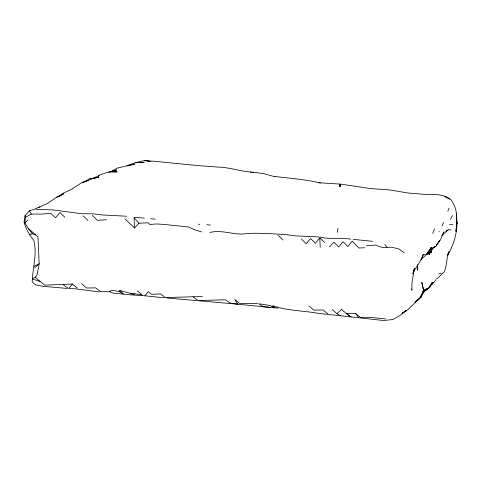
<?xml version="1.0" encoding="UTF-8"?>
<svg xmlns="http://www.w3.org/2000/svg" width="481" height="481" viewBox="0 0 481 481"><rect width="100%" height="100%" fill="white"/><g stroke="black" fill="none" stroke-linecap="round" stroke-linejoin="round"><path stroke-width="0.72" d="M417.502 264.923L417.267 270.166L417.574 264.977M35.456 284.8L32.203 281.842C32.6 268.091 37.332 254.088 33.796 240.386C29.341 235.011 25.926 228.812 24.05 222.042L25.096 215.542L29.437 210.81L34.578 209.157L47.499 203.475L56.872 197.03L63.582 193.849L59.073 196.488M337.975 228.397L337.47 232.365M77.219 287.933L72.427 284.043L44.757 285.137L39.977 281.379L32.191 278.902L35.167 277.212L36.935 275.589L39.183 263.762L37.975 236.911L28.361 228.535L24.928 222.829L25.373 217.328L25.096 215.542M339.682 186.333L339.875 184.115L340.115 185.822L340.716 186.4L339.682 186.333L340.115 185.822L340.133 184.139L340.716 186.4M430.074 251.004L429.533 254.623L430.573 249.615M414.935 302.357L420.845 297.511L422.697 292.983L426.088 288.949L428.072 288.546L425.174 290.59L429.641 287.476L429.888 286.147M423.593 290.265L421.801 282.323L423.593 290.265L420.845 297.511L423.779 289.989L421.374 296.434M432.112 248.707L431.042 252.958L432.118 248.659M447.679 255.056L448.869 251.725C446.103 258.339 447.348 265.777 443.969 272.21L436.7 278.974M447.811 211.219L449.08 208.153M432.696 233.339L434.656 228.83M425.258 254.587L423.328 254.425C421.17 261.652 415.5 266.973 412.878 273.978L414.333 268.236L411.916 283.243L411.94 290.302L411.58 288.991M441.979 225.986L443.542 222.499M435.443 246.458L434.656 246.627L428.715 251.485L431.98 247.336L428.138 252.513L430.94 247.619L427.579 253.559L421.025 259.421L423.328 254.425M450.589 219.342L452.393 215.554M447.522 255.712C453.186 245.37 457.221 234.049 456.908 222.102L456.463 213.889L456.818 223.557L456.463 213.889L456.487 214.694C456.283 209.181 453.992 203.92 450.775 199.495L444.847 196.422L449.657 198.966C440.933 192.31 429.311 195.448 419.173 193.867M429.605 250.727L427.705 254.545L430.621 249.507M435.75 279.677L434.565 281.71L431.445 284.668M421.777 295.256L425 289.526L422.246 294.125L426.088 288.949M438.059 242.683L439.772 240.338L436.008 246.284L429.509 250.649L434.656 246.627M429.641 287.476L433.459 282.275L431.673 284.211M442.712 233.501L443.969 231.848L440.368 240.019L436.339 245.033M81.644 283.658L86.466 288.023L95.695 287.854L100.481 291.678L109.728 291.726L111.43 290.145L118.957 291.48L119.871 290.548L130.808 293.416L132.966 294.991L144.967 295.821L148.184 291.636L151.413 294.306L160.636 293.933L165.41 297.571L202.321 296.512M324.615 242.64L319.769 237.818L315.41 243.302L310.57 238.522L306.193 243.723L301.353 239.015M72.427 284.043L68.807 288.492L75.764 288.828L99.284 291.949M430.543 249.405L426.539 254.19L430.315 249.819L427.663 252.236M329.431 247.012L333.832 242.177L338.66 246.825L343.049 241.787L347.889 246.549L352.254 241.125L358.898 248.016L364.73 247.745M124.91 218.819L134.566 227.976L138.967 223.184L148.19 222.817L149.862 224.531L156.193 223.954L164.538 224.459L188.612 226.99L194.456 229.671M421.025 259.421L421.825 258.586M332.257 309.626L337.055 313.75L341.48 309.283L346.29 313.558L351.31 316.931L318.819 313.432C303.583 310.66 287.812 310.78 273.004 305.892L272.066 306.71L270.605 305.579L258.868 303.776L262.824 306.722L278.108 308.117M34.746 267.863L39.183 263.762L34.019 266.306M24.928 222.829L27.982 220.033M441.702 235.66L447.709 230.237L445.827 231.427M422.697 292.983L428.072 288.546M132.966 294.991L134.47 293.771L142.184 294.949L137.41 290.879M415.62 301.461L419.763 298.094L423.232 291.877L419.763 298.094L407.191 310.281L404.888 311.279M59.001 196.422L63.011 193.344L72.282 188.889M446.428 230.91L448.424 229.798L446.687 230.892M402.212 313.137L405.97 310.744L399.897 315.488L393.013 319.51L383.549 320.526L351.046 316.895L346.29 313.558L355.519 313.365L360.317 317.346L369.558 317.31L385.792 318.969M402.08 313.245L406.156 310.702L404.948 311.243M110.438 172.012L116.721 168.368M25.373 217.328L31.379 214.069L41.558 214.111L50.764 213.372L55.586 217.857L59.951 212.458L64.791 217.214M89.298 179.088L91.967 178.679L89.298 179.088L82.004 182.75L88.847 180.231L81.451 182.84L72.535 188.672M29.636 234.83L32.275 233.748L35.672 235.011M113.949 170.887L116.703 169.895L108.586 172.162M150.553 161.424L144.901 160.474L135.774 162.614L126.864 165.692L134.77 164.105L117.592 168.025L118.2 168.14M90.476 178.944L98.635 177.224L90.957 179.016L98.809 175.842L98.371 176.094L99.669 175.06L107.81 172.15L117.142 171.825L113.576 171.964M438.822 273.821L441.149 273.593M209.878 232.503C222.342 229.166 234.788 235.955 247.246 233.483C260.498 232.84 273.899 233.838 287.157 234.74L294.943 235.834L319.017 236.935M38.534 207.203L40.079 207.028M56.872 197.03L58.429 196.861M404.13 252.729L398.875 248.954L391.714 247.192L382.533 247.571L375.535 245.07L366.33 245.767M452.807 224.651L449.38 224.681M106.481 219.769L97.264 220.292L92.418 215.41M257.768 303.337L239.58 303.463L234.788 299.459L237.704 304.19L261.874 306.619M36.039 209.325L53.138 209.902L81.151 213.672L93.518 213.859L101.984 214.947L126.569 216.228M145.617 160.756L154.461 161.291C175.968 163.336 197.42 165.813 218.999 167.123L219.24 167.129C230.104 167.526 240.422 171.416 251.262 172.054M418.747 193.843L408.141 193.043L395.526 190.885C384.932 188.811 374.05 189.556 363.456 187.476L340.019 184.079L318.921 182.738M166.835 298.01L196.97 300.613M67.298 288.45L42.863 286.303L35.636 284.878M134.337 217.346L144.342 218.109M262.824 306.722L270.033 307.323M252.236 172.126L263.588 173.593L274.988 176.792M198.443 224.2L199.868 224.338M130.808 293.416L134.47 293.771M274.994 176.509C290.223 178.367 305.597 179.377 320.514 183.069M206.764 224.735L210.407 225.09M144.967 295.821L164.322 297.817M150.703 218.699L155.243 219.18M372.456 241.318L353.349 239.382M250.312 172.162L253.138 172.475M350.673 239.201C340.572 237.085 330.243 239.785 320.25 237.067M131.722 294.967L112.746 293.055L109.728 291.726M199.104 300.829L237.704 304.19L230.327 303.21L225.565 299.807L197.877 300.517L193.097 296.819M147.733 161.057L149.85 161.357M448.839 229.696L450.968 230.038M438.882 231.674L439.387 231.77M194.775 229.81L201.611 231.914M272.066 306.71L274.879 307.822L273.004 305.892M144.901 160.474L145.893 160.955M118.957 291.48L123.497 293.987L119.871 290.548M337.055 313.75L340.41 315.861M63.221 284.698L67.983 288.143M327.82 313.774L323.028 309.962L313.798 310.161L308.988 305.88M35.167 277.212L39.977 281.379M278.09 235.299L282.924 239.995M83.201 215.843L88.035 220.538M138.967 223.184L134.097 217.785L134.566 227.976M384.752 244.576L386.964 247.114M32.275 233.748L28.415 228.487M355.519 313.365L358.754 317.857M29.437 210.81L31.379 214.069M319.769 237.818L320.214 247.426M456.95 222.727L455.928 231.343L456.95 222.727M432.389 282.287L428.703 288.179L432.389 282.287M136.7 162.572L135.774 162.614L144.21 162.344L136.7 162.572"/></g></svg>
